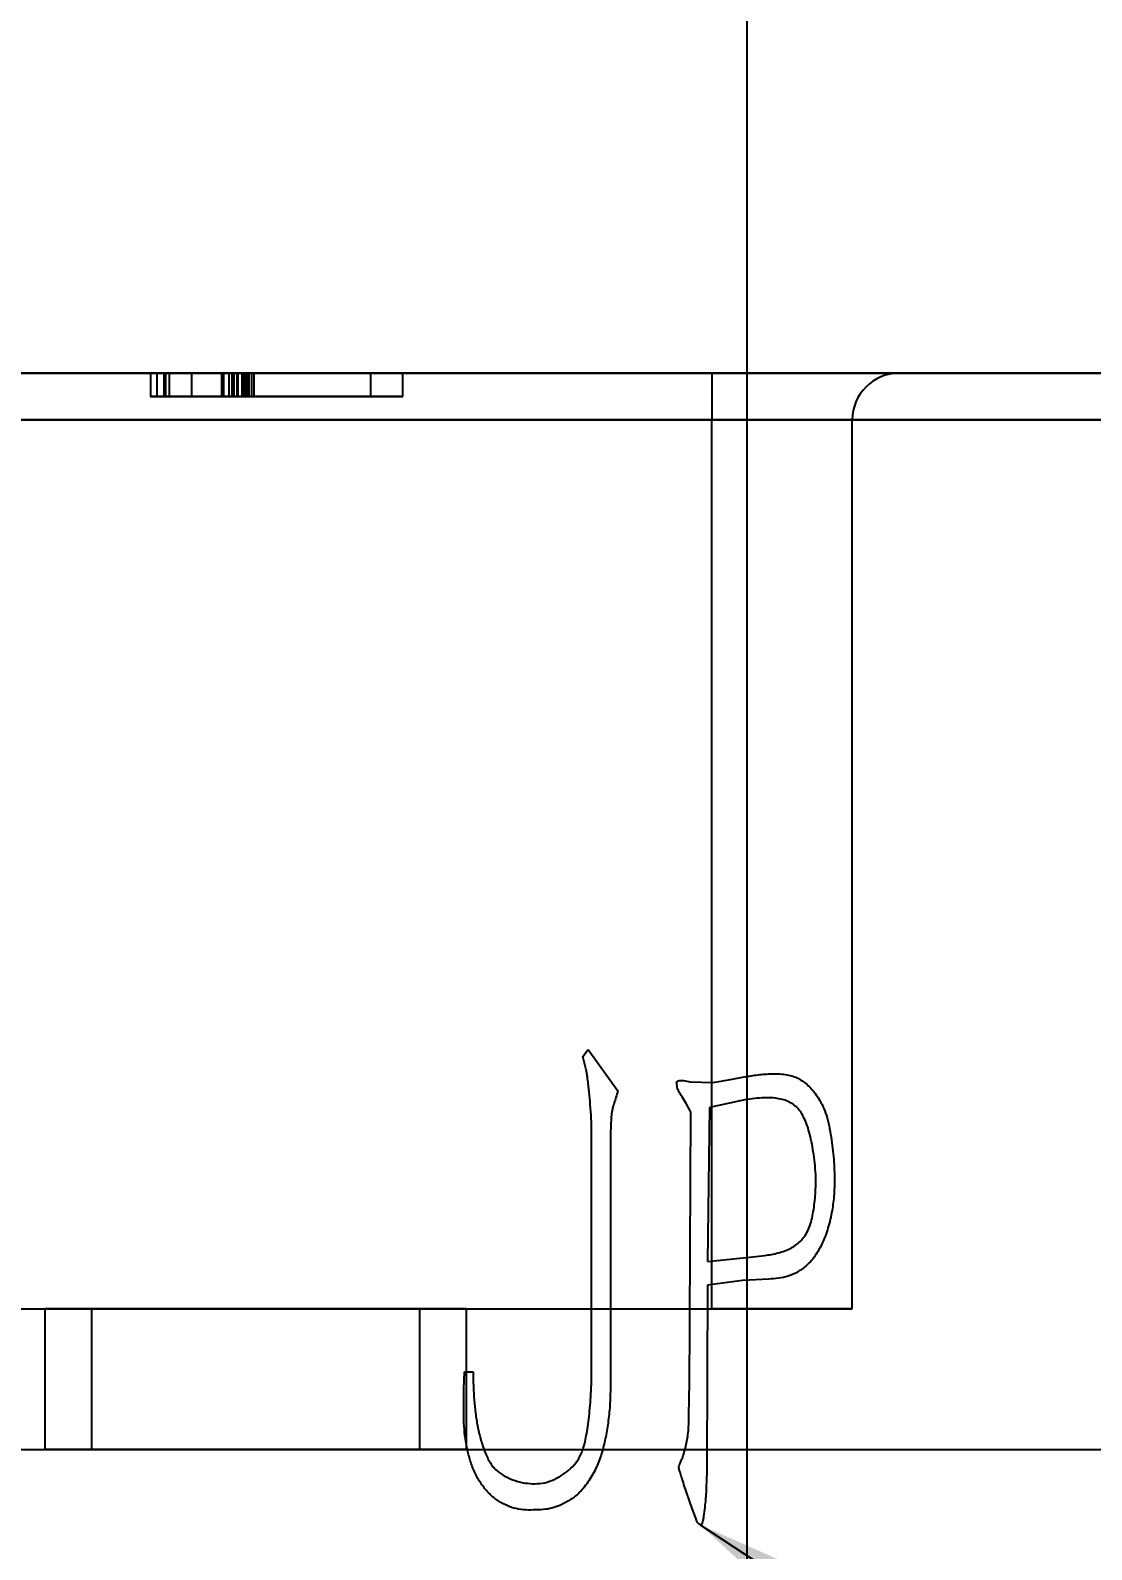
# Model space of a CAD drawing. Header units: millimetres. Extents: x 2 to 292, y 3 to 207.
# Drawn here: x 111.92 to 123.27, y 115.37 to 131.6 of the extents above; entities that cross this region are included whole.
import ezdxf

# ---------------------------------------------------------------- set-up
doc = ezdxf.new("R2010")
doc.units = ezdxf.units.MM
doc.layers.add('图框', color=7, linetype='Continuous')
doc.styles.add('SLDTEXTSTYLE2', font='TXT', dxfattribs={"width": 0.7})
doc.dimstyles.new('SLDDIMSTYLE0', dxfattribs={"dimtxt": 0.18, "dimasz": 4.08, "dimexe": 0, "dimexo": 0.0625, "dimgap": 0, "dimtad": 0, "dimtih": 1, "dimtoh": 1, "dimdec": 0, "dimrnd": 1e-09, "dimzin": 0, "dimdsep": 46, "dimtxsty": 'Standard', "dimsah": 1, "dimcen": 0.09, "dimadec": 0, "dimazin": 0, "dimtfac": 4.08, "dimtdec": 0, "dimtofl": 0, "dimtmove": 0, "dimatfit": 3, "dimfxl": 0, "dimfrac": 2, "dimtolj": 1, "dimtzin": 0, "dimarcsym": 0})
doc.dimstyles.new('SLDDIMSTYLE2', dxfattribs={"dimtxt": 3.5, "dimasz": 4.08, "dimexe": 0, "dimexo": 0.0625, "dimgap": 0.875, "dimtad": 0, "dimtih": 1, "dimtoh": 1, "dimlfac": 2, "dimrnd": 1e-09, "dimzin": 12, "dimdsep": 46, "dimtxsty": 'SLDTEXTSTYLE2', "dimsah": 1, "dimcen": 0.09, "dimadec": 0, "dimazin": 3, "dimtfac": 1, "dimtofl": 0, "dimtmove": 0, "dimatfit": 3, "dimfxl": 0, "dimfrac": 2, "dimtolj": 1, "dimtzin": 12, "dimarcsym": 0})

# ---------------------------------------------------------------- blocks, each defined once
blk = doc.blocks.new('_D_8')
at = {"layer": '图框'}
for p, q in [((119.583, 113.44), (119.583, 142.871)), ((109.083, 141.855), (119.583, 141.855))]:
    blk.add_line(p, q, dxfattribs=at)
blk.add_solid([(119.583, 141.855), (115.503, 142.363), (115.503, 141.347)], dxfattribs=at)
at = {"layer": '图框', "insert": (117.237, 142.871), "char_height": 3.5, "attachment_point": 1, "rotation": 90, "style": 'SLDTEXTSTYLE2'}
blk.add_mtext('143', dxfattribs=at)
blk = doc.blocks.new('_D_9')
at = {"layer": '图框'}
for p, q in [((126.583, 113.44), (126.583, 142.871)), ((119.583, 141.855), (126.583, 141.855))]:
    blk.add_line(p, q, dxfattribs=at)
blk.add_solid([(126.583, 141.855), (122.503, 142.363), (122.503, 141.347)], dxfattribs=at)
at = {"layer": '图框', "insert": (124.237, 142.871), "char_height": 3.5, "attachment_point": 1, "rotation": 90, "style": 'SLDTEXTSTYLE2'}
blk.add_mtext('157', dxfattribs=at)
blk = doc.blocks.new('_D_10')
at = {"layer": '图框'}
for p, q in [((137.083, 113.44), (137.083, 142.871)), ((126.583, 141.855), (137.083, 141.855))]:
    blk.add_line(p, q, dxfattribs=at)
blk.add_solid([(137.083, 141.855), (133.003, 142.363), (133.003, 141.347)], dxfattribs=at)
at = {"layer": '图框', "insert": (134.737, 142.871), "char_height": 3.5, "attachment_point": 1, "rotation": 90, "style": 'SLDTEXTSTYLE2'}
blk.add_mtext('178', dxfattribs=at)
blk = doc.blocks.new('_D_11')
at = {"layer": '图框'}
for p, q in [((144.083, 113.44), (144.083, 142.871)), ((137.083, 141.855), (144.083, 141.855))]:
    blk.add_line(p, q, dxfattribs=at)
blk.add_solid([(144.083, 141.855), (140.003, 142.363), (140.003, 141.347)], dxfattribs=at)
at = {"layer": '图框', "insert": (141.737, 142.871), "char_height": 3.5, "attachment_point": 1, "rotation": 90, "style": 'SLDTEXTSTYLE2'}
blk.add_mtext('192', dxfattribs=at)
blk = doc.blocks.new('_D_12')
at = {"layer": '图框'}
for p, q in [((154.583, 113.44), (154.583, 142.871)), ((144.083, 141.855), (154.583, 141.855))]:
    blk.add_line(p, q, dxfattribs=at)
blk.add_solid([(154.583, 141.855), (150.503, 142.363), (150.503, 141.347)], dxfattribs=at)
at = {"layer": '图框', "insert": (152.237, 142.871), "char_height": 3.5, "attachment_point": 1, "rotation": 90, "style": 'SLDTEXTSTYLE2'}
blk.add_mtext('213', dxfattribs=at)
blk = doc.blocks.new('_D_13')
at = {"layer": '图框'}
for p, q in [((161.583, 113.44), (161.583, 142.871)), ((154.583, 141.855), (161.583, 141.855))]:
    blk.add_line(p, q, dxfattribs=at)
blk.add_solid([(161.583, 141.855), (157.503, 142.363), (157.503, 141.347)], dxfattribs=at)
at = {"layer": '图框', "insert": (159.237, 142.871), "char_height": 3.5, "attachment_point": 1, "rotation": 90, "style": 'SLDTEXTSTYLE2'}
blk.add_mtext('227', dxfattribs=at)
blk = doc.blocks.new('_D_14')
at = {"layer": '图框'}
for p, q in [((172.083, 113.44), (172.083, 142.871)), ((161.583, 141.855), (172.083, 141.855))]:
    blk.add_line(p, q, dxfattribs=at)
blk.add_solid([(172.083, 141.855), (168.003, 142.363), (168.003, 141.347)], dxfattribs=at)
at = {"layer": '图框', "insert": (169.737, 142.871), "char_height": 3.5, "attachment_point": 1, "rotation": 90, "style": 'SLDTEXTSTYLE2'}
blk.add_mtext('248', dxfattribs=at)
blk = doc.blocks.new('_D_15')
at = {"layer": '图框'}
for p, q in [((179.083, 113.44), (179.083, 142.871)), ((172.083, 141.855), (179.083, 141.855))]:
    blk.add_line(p, q, dxfattribs=at)
blk.add_solid([(179.083, 141.855), (175.003, 142.363), (175.003, 141.347)], dxfattribs=at)
at = {"layer": '图框', "insert": (176.737, 142.871), "char_height": 3.5, "attachment_point": 1, "rotation": 90, "style": 'SLDTEXTSTYLE2'}
blk.add_mtext('262', dxfattribs=at)
blk = doc.blocks.new('_D_16')
at = {"layer": '图框'}
for p, q in [((189.583, 113.44), (189.583, 142.871)), ((179.083, 141.855), (189.583, 141.855))]:
    blk.add_line(p, q, dxfattribs=at)
blk.add_solid([(189.583, 141.855), (185.503, 142.363), (185.503, 141.347)], dxfattribs=at)
at = {"layer": '图框', "insert": (187.237, 142.871), "char_height": 3.5, "attachment_point": 1, "rotation": 90, "style": 'SLDTEXTSTYLE2'}
blk.add_mtext('283', dxfattribs=at)
blk = doc.blocks.new('_D_17')
at = {"layer": '图框'}
for p, q in [((198.083, 128.94), (198.083, 142.871)), ((189.583, 141.855), (198.083, 141.855))]:
    blk.add_line(p, q, dxfattribs=at)
blk.add_solid([(198.083, 141.855), (194.003, 142.363), (194.003, 141.347)], dxfattribs=at)
at = {"layer": '图框', "insert": (195.737, 142.871), "char_height": 3.5, "attachment_point": 1, "rotation": 90, "style": 'SLDTEXTSTYLE2'}
blk.add_mtext('300', dxfattribs=at)

msp = doc.modelspace()

# ---------------------------------------------------------------- linework, layer by layer
at = {"color": 7, "linetype": 'Continuous', "lineweight": 25}
for p, q in [((197.58308136, 127.94026728), (48.58308136, 127.94026728)), ((53.29018814, 127.94026728), (197.58308136, 127.94026728)), ((119.20808136, 127.94026728), (109.45808136, 127.94026728)), ((113.21125522, 127.69026728), (113.21125522, 127.94026728)), ((113.28048435, 127.94026728), (113.35392743, 127.94026728)), ((113.28048435, 127.69026728), (113.28048435, 127.94026728)), ((113.35392743, 127.94026728), (113.41051472, 127.94026728)), ((113.35392743, 127.69026728), (113.35392743, 127.94026728)), ((114.10160205, 127.94026728), (113.37379318, 127.94026728)), ((113.37379318, 127.69026728), (113.37379318, 127.94026728)), ((113.41051472, 127.69026728), (113.41051472, 127.94026728)), ((113.65010772, 127.94026728), (114.08113431, 127.94026728)), ((113.65010772, 127.69026728), (113.65010772, 127.94026728)), ((113.96550647, 127.94026728), (113.96550647, 127.69026728)), ((114.04862672, 127.94026728), (113.98782548, 127.94026728)), ((113.98782548, 127.69026728), (113.98782548, 127.94026728)), ((113.99143743, 127.94026728), (114.14614949, 127.94026728)), ((113.99143743, 127.69026728), (113.99143743, 127.94026728)), ((114.08113431, 127.94026728), (114.04862672, 127.94026728)), ((114.04862672, 127.69026728), (114.04862672, 127.94026728)), ((114.08113431, 127.69026728), (114.08113431, 127.94026728)), ((114.13410964, 127.94026728), (114.10160205, 127.94026728)), ((114.10160205, 127.69026728), (114.10160205, 127.94026728)), ((114.13410964, 127.69026728), (114.13410964, 127.94026728)), ((114.14614949, 127.69026728), (114.14614949, 127.94026728)), ((114.18648299, 127.94026728), (114.21537862, 127.94026728)), ((114.18648299, 127.69026728), (114.18648299, 127.94026728)), ((115.5644437, 127.94026728), (114.18648299, 127.94026728)), ((114.31651336, 127.94026728), (114.19912483, 127.94026728)), ((114.19912483, 127.69026728), (114.19912483, 127.94026728)), ((114.21537862, 127.94026728), (114.22320453, 127.94026728)), ((114.21537862, 127.69026728), (114.21537862, 127.94026728)), ((114.21537862, 127.94026728), (115.5644437, 127.94026728)), ((114.22320453, 127.94026728), (114.24788622, 127.94026728)), ((114.22320453, 127.69026728), (114.22320453, 127.94026728)), ((114.23160979, 127.94026728), (114.23160979, 127.69026728)), ((115.90577341, 127.94026728), (114.23163242, 127.94026728)), ((114.23163242, 127.69026728), (114.23163242, 127.94026728)), ((114.23945832, 127.94026728), (114.26414001, 127.94026728)), ((114.23945832, 127.69026728), (114.23945832, 127.94026728)), ((114.24788622, 127.94026728), (115.90577341, 127.94026728)), ((114.24788622, 127.69026728), (114.24788622, 127.94026728)), ((114.26414001, 127.69026728), (114.26414001, 127.94026728)), ((114.29243366, 127.94026728), (114.31651336, 127.94026728)), ((114.29243366, 127.69026728), (114.29243366, 127.94026728)), ((114.31651336, 127.69026728), (114.31651336, 127.94026728)), ((115.5644437, 127.69026728), (115.5644437, 127.94026728)), ((115.90577341, 127.69026728), (115.90577341, 127.94026728)), ((119.20808136, 127.94026728), (121.20808136, 127.94026728)), ((121.20808136, 127.94026728), (119.20808136, 127.94026728)), ((119.20808136, 127.94026728), (119.20808136, 127.44026728)), ((119.20808136, 127.94026728), (119.20808136, 127.44026728)), ((113.28048435, 127.69026728), (113.35392743, 127.69026728)), ((113.35392743, 127.69026728), (113.41051472, 127.69026728)), ((114.10160205, 127.69026728), (113.37379318, 127.69026728)), ((113.65010772, 127.69026728), (114.08113431, 127.69026728)), ((114.04862672, 127.69026728), (113.98782548, 127.69026728)), ((113.99143743, 127.69026728), (114.14614949, 127.69026728)), ((114.08113431, 127.69026728), (114.04862672, 127.69026728)), ((114.13410964, 127.69026728), (114.10160205, 127.69026728)), ((115.5644437, 127.69026728), (114.18648299, 127.69026728)), ((114.18648299, 127.69026728), (114.21537862, 127.69026728)), ((114.31651336, 127.69026728), (114.19912483, 127.69026728)), ((114.21537862, 127.69026728), (114.22320453, 127.69026728)), ((114.21537862, 127.69026728), (115.5644437, 127.69026728)), ((114.22320453, 127.69026728), (114.24788622, 127.69026728)), ((115.90577341, 127.69026728), (114.23163242, 127.69026728)), ((114.23945832, 127.69026728), (114.26414001, 127.69026728)), ((114.24788622, 127.69026728), (115.90577341, 127.69026728)), ((114.29243366, 127.69026728), (114.31651336, 127.69026728)), ((48.58308136, 127.44026728), (197.58308136, 127.44026728)), ((197.58308136, 127.44026728), (53.29018814, 127.44026728)), ((119.20808136, 127.44026728), (109.45808136, 127.44026728)), ((119.20808136, 117.94026728), (119.20808136, 127.44026728)), ((120.70808136, 127.44026728), (119.20808136, 127.44026728)), ((119.20808136, 127.44026728), (120.70808136, 127.44026728)), ((120.70808136, 117.94026728), (120.70808136, 127.44026728)), ((117.82796511, 120.63950018), (117.88549761, 120.7119485)), ((117.85673136, 120.52443519), (117.82796511, 120.63950018)), ((117.88549761, 120.7119485), (118.20192633, 120.27299687)), ((118.90297044, 120.38060395), (118.97435335, 120.36675353)), ((118.97435335, 120.36675353), (119.21939916, 120.35929562)), ((119.47829539, 120.15793188), (119.183175, 120.09294147)), ((118.96689543, 117.07994339), (118.98181126, 120.04286689)), ((119.183175, 120.09294147), (119.16186667, 118.44687286)), ((117.92172177, 117.2024663), (117.92172177, 119.77651275)), ((118.1230855, 119.61883109), (118.1230855, 117.10870964)), ((119.16186667, 118.44687286), (119.64343496, 118.49694744)), ((119.16186667, 118.19436913), (119.15440875, 116.26703054)), ((119.53582788, 118.24550913), (119.16186667, 118.19436913)), ((119.81603244, 118.25935954), (119.53582788, 118.24550913)), ((109.45808136, 117.94026728), (119.20808136, 117.94026728)), ((112.08308136, 117.94026728), (112.58308136, 117.94026728)), ((112.58308136, 117.94026728), (112.08308136, 117.94026728)), ((112.08308136, 116.44026728), (112.08308136, 117.94026728)), ((116.08308136, 117.94026728), (112.58308136, 117.94026728)), ((112.58308136, 116.44026728), (112.58308136, 117.94026728)), ((116.08308136, 117.94026728), (116.58308136, 117.94026728)), ((116.58308136, 117.94026728), (116.08308136, 117.94026728)), ((116.08308136, 117.94026728), (116.08308136, 116.44026728)), ((116.58308136, 117.94026728), (116.58308136, 116.44026728)), ((119.20808136, 117.94026728), (120.70808136, 117.94026728)), ((120.70808136, 117.94026728), (119.20808136, 117.94026728)), ((116.55585772, 117.08740131), (116.56225022, 117.26745671)), ((116.56225022, 117.26745671), (116.65600687, 117.26745671)), ((116.55585772, 116.83596299), (116.55585772, 117.08740131)), ((54.33308136, 116.44026728), (191.83308136, 116.44026728)), ((112.08308136, 116.44026728), (112.58308136, 116.44026728)), ((112.58308136, 116.44026728), (112.08308136, 116.44026728)), ((116.08308136, 116.44026728), (112.58308136, 116.44026728)), ((116.08308136, 116.44026728), (116.58308136, 116.44026728)), ((116.58308136, 116.44026728), (116.08308136, 116.44026728)), ((118.99566168, 115.80677058), (118.90936294, 116.06566681)), ((119.03188584, 115.71407934), (118.99566168, 115.80677058))]:
    msp.add_line(p, q, dxfattribs=at)
msp.add_arc((121.20808136, 127.44026728), 0.5, 90, 180, dxfattribs=at)
msp.add_arc((121.20808136, 127.44026728), 0.5, 90, 180, dxfattribs=at)
for points, knots in [([(113.37379318, 127.94026728), (113.37158559, 127.94026728), (113.36415619, 127.94026728), (113.34851671, 127.94026728), (113.32382928, 127.94026728), (113.29291929, 127.94026728), (113.26204406, 127.94026728), (113.23702932, 127.94026728), (113.22115726, 127.94026728), (113.21128172, 127.94026728), (113.20852759, 127.94026728), (113.21041174, 127.94026728), (113.21125522, 127.94026728)], [0, 0, 0, 0, 0.0376597932, 0.1267396642, 0.2671497294, 0.4589028784, 0.6540791088, 0.794489174, 0.8845504908, 0.9274482959, 0.967520712, 1, 1, 1, 1]), ([(113.21125522, 127.94026728), (113.21327551, 127.94026728), (113.21936574, 127.94026728), (113.23901957, 127.94026728), (113.25941909, 127.94026728), (113.27418917, 127.94026728), (113.28048435, 127.94026728)], [0, 0, 0, 0, 0.1430747988, 0.4313041367, 0.7576147996, 1, 1, 1, 1]), ([(113.41051472, 127.94026728), (113.41731362, 127.94026728), (113.42944649, 127.94026728), (113.44616837, 127.94026728), (113.45880346, 127.94026728), (113.47361475, 127.94026728), (113.49681909, 127.94026728), (113.52935397, 127.94026728), (113.56446041, 127.94026728), (113.59623403, 127.94026728), (113.62359047, 127.94026728), (113.64107436, 127.94026728), (113.65010772, 127.94026728)], [0, 0, 0, 0, 0.0908077467, 0.1620496515, 0.2192523267, 0.2566318698, 0.3449055668, 0.5002217618, 0.66616926, 0.7871201594, 0.8900118796, 1, 1, 1, 1]), ([(113.98782548, 127.94026728), (113.98129075, 127.94026728), (113.97149399, 127.94026728), (113.9628517, 127.94026728), (113.97590628, 127.94026728), (113.98529456, 127.94026728), (113.99143743, 127.94026728)], [0, 0, 0, 0, 0.323885838, 0.4855639279, 0.6633977788, 1, 1, 1, 1]), ([(114.19912483, 127.94026728), (114.19214115, 127.94026728), (114.18086302, 127.94026728), (114.16167492, 127.94026728), (114.14843178, 127.94026728), (114.1390493, 127.94026728), (114.13402579, 127.94026728), (114.13407861, 127.94026728), (114.13410964, 127.94026728)], [0, 0, 0, 0, 0.2812828255, 0.4542510439, 0.5918261411, 0.6990964764, 0.823174967, 1, 1, 1, 1]), ([(114.14614949, 127.94026728), (114.15528302, 127.94026728), (114.17053054, 127.94026728), (114.19078329, 127.94026728), (114.20502276, 127.94026728), (114.21220044, 127.94026728), (114.21537862, 127.94026728)], [0, 0, 0, 0, 0.4078545755, 0.6808732639, 0.8586949146, 1, 1, 1, 1]), ([(114.23163242, 127.94026728), (114.23156895, 127.94026728), (114.23146102, 127.94026728), (114.23712525, 127.94026728), (114.23945832, 127.94026728)], [0, 0, 0, 0, 0.5881037369, 1, 1, 1, 1]), ([(114.26414001, 127.94026728), (114.2670736, 127.94026728), (114.27230263, 127.94026728), (114.28015567, 127.94026728), (114.28620216, 127.94026728), (114.29076879, 127.94026728), (114.29243366, 127.94026728)], [0, 0, 0, 0, 0.3737868845, 0.6662632596, 0.8783287967, 1, 1, 1, 1]), ([(113.37379318, 127.69026728), (113.37158559, 127.69026728), (113.36415619, 127.69026728), (113.34851671, 127.69026728), (113.32382928, 127.69026728), (113.29291929, 127.69026728), (113.26204406, 127.69026728), (113.23702932, 127.69026728), (113.22115726, 127.69026728), (113.21128172, 127.69026728), (113.20852759, 127.69026728), (113.21041174, 127.69026728), (113.21125522, 127.69026728)], [0, 0, 0, 0, 0.0376597932, 0.1267396642, 0.2671497294, 0.4589028784, 0.6540791088, 0.794489174, 0.8845504908, 0.9274482959, 0.967520712, 1, 1, 1, 1]), ([(113.21125522, 127.69026728), (113.21327551, 127.69026728), (113.21936574, 127.69026728), (113.23901957, 127.69026728), (113.25941909, 127.69026728), (113.27418917, 127.69026728), (113.28048435, 127.69026728)], [0, 0, 0, 0, 0.1430747988, 0.4313041367, 0.7576147996, 1, 1, 1, 1]), ([(113.41051472, 127.69026728), (113.41731362, 127.69026728), (113.42944649, 127.69026728), (113.44616837, 127.69026728), (113.45880346, 127.69026728), (113.47361475, 127.69026728), (113.49681909, 127.69026728), (113.52935397, 127.69026728), (113.56446041, 127.69026728), (113.59623403, 127.69026728), (113.62359047, 127.69026728), (113.64107436, 127.69026728), (113.65010772, 127.69026728)], [0, 0, 0, 0, 0.0908077467, 0.1620496515, 0.2192523267, 0.2566318698, 0.3449055668, 0.5002217618, 0.66616926, 0.7871201594, 0.8900118796, 1, 1, 1, 1]), ([(113.98782548, 127.69026728), (113.98129075, 127.69026728), (113.97149399, 127.69026728), (113.9628517, 127.69026728), (113.97590628, 127.69026728), (113.98529456, 127.69026728), (113.99143743, 127.69026728)], [0, 0, 0, 0, 0.323885838, 0.4855639279, 0.6633977788, 1, 1, 1, 1]), ([(114.19912483, 127.69026728), (114.19214115, 127.69026728), (114.18086302, 127.69026728), (114.16167492, 127.69026728), (114.14843178, 127.69026728), (114.1390493, 127.69026728), (114.13402579, 127.69026728), (114.13407861, 127.69026728), (114.13410964, 127.69026728)], [0, 0, 0, 0, 0.2812828255, 0.4542510439, 0.5918261411, 0.6990964764, 0.823174967, 1, 1, 1, 1]), ([(114.14614949, 127.69026728), (114.15528302, 127.69026728), (114.17053054, 127.69026728), (114.19078329, 127.69026728), (114.20502276, 127.69026728), (114.21220044, 127.69026728), (114.21537862, 127.69026728)], [0, 0, 0, 0, 0.4078545755, 0.6808732639, 0.8586949146, 1, 1, 1, 1]), ([(114.23163242, 127.69026728), (114.23156895, 127.69026728), (114.23146102, 127.69026728), (114.23712525, 127.69026728), (114.23945832, 127.69026728)], [0, 0, 0, 0, 0.5881037369, 1, 1, 1, 1]), ([(114.26414001, 127.69026728), (114.2670736, 127.69026728), (114.27230263, 127.69026728), (114.28015567, 127.69026728), (114.28620216, 127.69026728), (114.29076879, 127.69026728), (114.29243366, 127.69026728)], [0, 0, 0, 0, 0.3737868845, 0.6662632596, 0.8783287967, 1, 1, 1, 1]), ([(117.92172177, 119.77651275), (117.92156898, 119.83015509), (117.92127431, 119.93360881), (117.91184046, 120.08314114), (117.90012728, 120.22128108), (117.88898001, 120.32856681), (117.87818183, 120.40543305), (117.87268681, 120.45326855), (117.86515902, 120.49198431), (117.85930808, 120.51451346), (117.85673136, 120.52443519)], [0, 0, 0, 0, 0.2139577705, 0.4126353948, 0.5974794814, 0.7670834931, 0.8428267783, 0.9071476648, 0.9591082661, 1, 1, 1, 1]), ([(117.92172177, 119.77651275), (117.92156898, 119.83015509), (117.92127431, 119.93360881), (117.91184046, 120.08314114), (117.90012728, 120.22128108), (117.88898001, 120.32856681), (117.87818183, 120.40543305), (117.87268681, 120.45326855), (117.86515902, 120.49198431), (117.85930808, 120.51451346), (117.85673136, 120.52443519)], [0, 0, 0, 0, 0.2139577705, 0.4126353948, 0.5974794814, 0.7670834931, 0.8428267783, 0.9071476648, 0.9591082661, 1, 1, 1, 1]), ([(118.83052211, 120.35929562), (118.83148243, 120.3635158), (118.83369512, 120.37323961), (118.85070232, 120.38166624), (118.87413761, 120.38185301), (118.89230259, 120.38106609), (118.90297044, 120.38060395)], [0, 0, 0, 0, 0.14990511772, 0.3453994346, 0.61556884918, 1, 1, 1, 1]), ([(118.83052211, 120.35929562), (118.83148243, 120.3635158), (118.83369512, 120.37323961), (118.85070232, 120.38166624), (118.87413761, 120.38185301), (118.89230259, 120.38106609), (118.90297044, 120.38060395)], [0, 0, 0, 0, 0.14990511772, 0.3453994346, 0.61556884918, 1, 1, 1, 1]), ([(118.98181126, 120.04286689), (118.96642853, 120.07375051), (118.93816075, 120.13050318), (118.89191309, 120.20229216), (118.85598101, 120.25697136), (118.83772331, 120.3003337), (118.8324768, 120.33287566), (118.8311269, 120.35112113), (118.83052211, 120.35929562)], [0, 0, 0, 0, 0.2917765739, 0.5361773881, 0.7222880819, 0.8450970513, 0.9305990328, 1, 1, 1, 1]), ([(118.98181126, 120.04286689), (118.96642853, 120.07375051), (118.93816075, 120.13050318), (118.89191309, 120.20229216), (118.85598101, 120.25697136), (118.83772331, 120.3003337), (118.8324768, 120.33287566), (118.8311269, 120.35112113), (118.83052211, 120.35929562)], [0, 0, 0, 0, 0.2917765739, 0.5361773881, 0.7222880819, 0.8450970513, 0.9305990328, 1, 1, 1, 1]), ([(119.21939916, 120.35929562), (119.27450028, 120.36860491), (119.38022325, 120.38646673), (119.53366063, 120.41704359), (119.68176197, 120.44284563), (119.7804192, 120.44964385), (119.82988286, 120.45305227)], [0, 0, 0, 0, 0.2711952829, 0.5203446797, 0.759515748, 1, 1, 1, 1]), ([(119.21939916, 120.35929562), (119.27450028, 120.36860491), (119.38022325, 120.38646673), (119.53366063, 120.41704359), (119.68176197, 120.44284563), (119.7804192, 120.44964385), (119.82988286, 120.45305227)], [0, 0, 0, 0, 0.2711952829, 0.5203446797, 0.759515748, 1, 1, 1, 1]), ([(119.82988286, 120.45305227), (119.85831567, 120.45366633), (119.91245867, 120.45483565), (119.98912845, 120.44699801), (120.05762012, 120.43423658), (120.11816507, 120.4107979), (120.17375047, 120.37912506), (120.22700114, 120.33734754), (120.27880038, 120.28508431), (120.32931409, 120.22150887), (120.37653886, 120.14604952), (120.41559915, 120.05577803), (120.44888783, 119.95243744), (120.47848867, 119.79793027), (120.50750408, 119.60319344), (120.51751921, 119.41120268), (120.51790413, 119.26755304), (120.51367108, 119.16943709), (120.50570312, 119.07865859), (120.49611309, 119.02108623), (120.49150655, 118.99343156)], [0, 0, 0, 0, 0.046335689, 0.0882344332, 0.1254925484, 0.159591413, 0.1935720152, 0.2294868448, 0.2696230878, 0.3133130603, 0.3616924071, 0.4143260073, 0.4733073991, 0.538396777, 0.670600748, 0.7941651495, 0.8515055647, 0.9048419482, 0.9542911873, 1, 1, 1, 1]), ([(119.82988286, 120.45305227), (119.85831567, 120.45366633), (119.91245867, 120.45483565), (119.98912845, 120.44699801), (120.05762012, 120.43423658), (120.11816507, 120.4107979), (120.17375047, 120.37912506), (120.22700114, 120.33734754), (120.27880038, 120.28508431), (120.32931409, 120.22150887), (120.37653886, 120.14604952), (120.41559915, 120.05577803), (120.44888783, 119.95243744), (120.47848867, 119.79793027), (120.50750408, 119.60319344), (120.51751921, 119.41120268), (120.51790413, 119.26755304), (120.51367108, 119.16943709), (120.50570312, 119.07865859), (120.49611309, 119.02108623), (120.49150655, 118.99343156)], [0, 0, 0, 0, 0.046335689, 0.0882344332, 0.1254925484, 0.159591413, 0.1935720152, 0.2294868448, 0.2696230878, 0.3133130603, 0.3616924071, 0.4143260073, 0.4733073991, 0.538396777, 0.670600748, 0.7941651495, 0.8515055647, 0.9048419482, 0.9542911873, 1, 1, 1, 1]), ([(118.20192633, 120.27299687), (118.19546351, 120.24876195), (118.18352921, 120.20400948), (118.16207889, 120.14062072), (118.14460485, 120.07621669), (118.13343686, 120.01377376), (118.12853364, 119.94349), (118.12580063, 119.86105987), (118.12375261, 119.74953059), (118.12332478, 119.66571037), (118.1230855, 119.61883109)], [0, 0, 0, 0, 0.11339736739, 0.20940083038, 0.30251261425, 0.4149963928, 0.49555755248, 0.62092534531, 0.78798978607, 1, 1, 1, 1]), ([(118.20192633, 120.27299687), (118.19546351, 120.24876195), (118.18352921, 120.20400948), (118.16207889, 120.14062072), (118.14460485, 120.07621669), (118.13343686, 120.01377376), (118.12853364, 119.94349), (118.12580063, 119.86105987), (118.12375261, 119.74953059), (118.12332478, 119.66571037), (118.1230855, 119.61883109)], [0, 0, 0, 0, 0.11339736739, 0.20940083038, 0.30251261425, 0.4149963928, 0.49555755248, 0.62092534531, 0.78798978607, 1, 1, 1, 1]), ([(119.88741536, 120.19415605), (119.85545196, 120.19584704), (119.79043039, 120.19928695), (119.69002857, 120.19260536), (119.58520274, 120.1807401), (119.51441978, 120.16563886), (119.47829539, 120.15793188)], [0, 0, 0, 0, 0.2327767982, 0.4735264952, 0.7313119646, 1, 1, 1, 1]), ([(119.88741536, 120.19415605), (119.85545196, 120.19584704), (119.79043039, 120.19928695), (119.69002857, 120.19260536), (119.58520274, 120.1807401), (119.51441978, 120.16563886), (119.47829539, 120.15793188)], [0, 0, 0, 0, 0.2327767982, 0.4735264952, 0.7313119646, 1, 1, 1, 1]), ([(120.31890907, 119.34501903), (120.31606216, 119.38695684), (120.31050284, 119.46885123), (120.29658965, 119.58756641), (120.27896228, 119.69940485), (120.25517754, 119.80228106), (120.2307149, 119.89547997), (120.19796448, 119.97395624), (120.16374521, 120.03895217), (120.12337824, 120.0906396), (120.07492829, 120.12850975), (120.02127497, 120.16091055), (119.95692797, 120.1811478), (119.91130155, 120.1896861), (119.88741536, 120.19415605)], [0, 0, 0, 0, 0.1209034382, 0.2360951199, 0.3437556159, 0.4463679654, 0.5398297089, 0.6204614914, 0.6904194634, 0.7507307351, 0.8073740976, 0.8664261957, 0.9300718736, 1, 1, 1, 1]), ([(120.31890907, 119.34501903), (120.31606216, 119.38695684), (120.31050284, 119.46885123), (120.29658965, 119.58756641), (120.27896228, 119.69940485), (120.25517754, 119.80228106), (120.2307149, 119.89547997), (120.19796448, 119.97395624), (120.16374521, 120.03895217), (120.12337824, 120.0906396), (120.07492829, 120.12850975), (120.02127497, 120.16091055), (119.95692797, 120.1811478), (119.91130155, 120.1896861), (119.88741536, 120.19415605)], [0, 0, 0, 0, 0.1209034382, 0.2360951199, 0.3437556159, 0.4463679654, 0.5398297089, 0.6204614914, 0.6904194634, 0.7507307351, 0.8073740976, 0.8664261957, 0.9300718736, 1, 1, 1, 1]), ([(119.64343496, 118.49694744), (119.68682056, 118.50137536), (119.77843144, 118.51072515), (119.8941863, 118.53191512), (119.98757702, 118.56008935), (120.05384863, 118.58850955), (120.1117321, 118.62643676), (120.16330081, 118.67167519), (120.20619575, 118.72765576), (120.24342015, 118.79307015), (120.26871833, 118.87122724), (120.29544039, 118.98930907), (120.31487835, 119.14871921), (120.31755174, 119.27891571), (120.31890907, 119.34501903)], [0, 0, 0, 0, 0.1035242002, 0.2185965418, 0.2785937356, 0.3348306157, 0.3890798769, 0.4422173008, 0.4968581642, 0.5557313573, 0.6199841341, 0.6909437311, 0.8430860714, 1, 1, 1, 1]), ([(119.64343496, 118.49694744), (119.68682056, 118.50137536), (119.77843144, 118.51072515), (119.8941863, 118.53191512), (119.98757702, 118.56008935), (120.05384863, 118.58850955), (120.1117321, 118.62643676), (120.16330081, 118.67167519), (120.20619575, 118.72765576), (120.24342015, 118.79307015), (120.26871833, 118.87122724), (120.29544039, 118.98930907), (120.31487835, 119.14871921), (120.31755174, 119.27891571), (120.31890907, 119.34501903)], [0, 0, 0, 0, 0.1035242002, 0.2185965418, 0.2785937356, 0.3348306157, 0.3890798769, 0.4422173008, 0.4968581642, 0.5557313573, 0.6199841341, 0.6909437311, 0.8430860714, 1, 1, 1, 1]), ([(120.49150655, 118.99343156), (120.48563912, 118.96099362), (120.47420193, 118.89776346), (120.44876616, 118.80745266), (120.42202264, 118.72250714), (120.38867553, 118.64575136), (120.35364093, 118.57509559), (120.31439356, 118.51293337), (120.27275276, 118.4572392), (120.21286537, 118.39669255), (120.13242832, 118.33542159), (120.02699034, 118.28824129), (119.92036952, 118.26545784), (119.85021043, 118.26135718), (119.81603244, 118.25935954)], [0, 0, 0, 0, 0.0900320561, 0.1754963344, 0.2562162351, 0.3331907666, 0.4039417541, 0.4715333344, 0.5338459133, 0.5935569584, 0.7038125784, 0.8080742385, 0.9065034213, 1, 1, 1, 1]), ([(120.49150655, 118.99343156), (120.48563912, 118.96099362), (120.47420193, 118.89776346), (120.44876616, 118.80745266), (120.42202264, 118.72250714), (120.38867553, 118.64575136), (120.35364093, 118.57509559), (120.31439356, 118.51293337), (120.27275276, 118.4572392), (120.21286537, 118.39669255), (120.13242832, 118.33542159), (120.02699034, 118.28824129), (119.92036952, 118.26545784), (119.85021043, 118.26135718), (119.81603244, 118.25935954)], [0, 0, 0, 0, 0.0900320561, 0.1754963344, 0.2562162351, 0.3331907666, 0.4039417541, 0.4715333344, 0.5338459133, 0.5935569584, 0.7038125784, 0.8080742385, 0.9065034213, 1, 1, 1, 1]), ([(116.65600687, 117.26745671), (116.65680385, 117.21453973), (116.65832374, 117.11362317), (116.66478808, 116.96700624), (116.68106243, 116.82781217), (116.70072678, 116.69067151), (116.7335774, 116.55469284), (116.7680462, 116.44387009), (116.8035413, 116.3616312), (116.83109778, 116.30729995), (116.86139506, 116.26142511), (116.90749439, 116.2111205), (116.97923532, 116.15911596), (117.07907854, 116.11356972), (117.18429575, 116.08055978), (117.25563564, 116.07548735), (117.28886432, 116.07312472)], [0, 0, 0, 0, 0.1045330347, 0.1993521917, 0.2896696158, 0.3812340503, 0.47276624, 0.5657066179, 0.6100073903, 0.6495367269, 0.6859161175, 0.718189145, 0.7838423784, 0.8591432055, 0.9343917449, 1, 1, 1, 1]), ([(116.65600687, 117.26745671), (116.65680385, 117.21453973), (116.65832374, 117.11362317), (116.66478808, 116.96700624), (116.68106243, 116.82781217), (116.70072678, 116.69067151), (116.7335774, 116.55469284), (116.7680462, 116.44387009), (116.8035413, 116.3616312), (116.83109778, 116.30729995), (116.86139506, 116.26142511), (116.90749439, 116.2111205), (116.97923532, 116.15911596), (117.07907854, 116.11356972), (117.18429575, 116.08055978), (117.25563564, 116.07548735), (117.28886432, 116.07312472)], [0, 0, 0, 0, 0.1045330347, 0.1993521917, 0.2896696158, 0.3812340503, 0.47276624, 0.5657066179, 0.6100073903, 0.6495367269, 0.6859161175, 0.718189145, 0.7838423784, 0.8591432055, 0.9343917449, 1, 1, 1, 1]), ([(117.28886432, 116.07312472), (117.32424053, 116.07313228), (117.39530479, 116.07314747), (117.49893439, 116.10558525), (117.59393015, 116.15630208), (117.68332876, 116.21720691), (117.75846512, 116.29608377), (117.80552162, 116.37754415), (117.8344796, 116.45499411), (117.85461002, 116.52767719), (117.87045689, 116.61413142), (117.88706364, 116.71271875), (117.89882383, 116.82270325), (117.90987413, 116.94164228), (117.91697924, 117.06923248), (117.92010348, 117.15700308), (117.92172177, 117.2024663)], [0, 0, 0, 0, 0.0720291297, 0.1446932111, 0.2191162727, 0.2920993758, 0.3650897131, 0.4399901338, 0.4827694725, 0.5340736074, 0.5940687977, 0.6625197508, 0.7385917912, 0.8202993116, 0.9069190418, 1, 1, 1, 1]), ([(117.28886432, 116.07312472), (117.32424053, 116.07313228), (117.39530479, 116.07314747), (117.49893439, 116.10558525), (117.59393015, 116.15630208), (117.68332876, 116.21720691), (117.75846512, 116.29608377), (117.80552162, 116.37754415), (117.8344796, 116.45499411), (117.85461002, 116.52767719), (117.87045689, 116.61413142), (117.88706364, 116.71271875), (117.89882383, 116.82270325), (117.90987413, 116.94164228), (117.91697924, 117.06923248), (117.92010348, 117.15700308), (117.92172177, 117.2024663)], [0, 0, 0, 0, 0.0720291297, 0.1446932111, 0.2191162727, 0.2920993758, 0.3650897131, 0.4399901338, 0.4827694725, 0.5340736074, 0.5940687977, 0.6625197508, 0.7385917912, 0.8202993116, 0.9069190418, 1, 1, 1, 1]), ([(118.1230855, 117.10870964), (118.12203243, 117.04188386), (118.12000556, 116.91326366), (118.09976231, 116.72830455), (118.07139725, 116.55733121), (118.0325766, 116.39764108), (117.9771957, 116.24487904), (117.91004472, 116.12771216), (117.84843311, 116.04087084), (117.79970588, 115.98566373), (117.75006646, 115.93989633), (117.68590395, 115.89382625), (117.60902616, 115.85283248), (117.52051054, 115.81450953), (117.42602057, 115.79596018), (117.36067892, 115.79399213), (117.32508849, 115.79292016)], [0, 0, 0, 0, 0.11647625449, 0.22418295108, 0.32405148132, 0.41851946962, 0.51041966632, 0.6063537984, 0.65292865987, 0.6959201008, 0.73449229505, 0.77041350995, 0.83332651209, 0.88610735136, 0.93796471116, 1, 1, 1, 1]), ([(118.1230855, 117.10870964), (118.12203243, 117.04188386), (118.12000556, 116.91326366), (118.09976231, 116.72830455), (118.07139725, 116.55733121), (118.0325766, 116.39764108), (117.9771957, 116.24487904), (117.91004472, 116.12771216), (117.84843311, 116.04087084), (117.79970588, 115.98566373), (117.75006646, 115.93989633), (117.68590395, 115.89382625), (117.60902616, 115.85283248), (117.52051054, 115.81450953), (117.42602057, 115.79596018), (117.36067892, 115.79399213), (117.32508849, 115.79292016)], [0, 0, 0, 0, 0.11647625449, 0.22418295108, 0.32405148132, 0.41851946962, 0.51041966632, 0.6063537984, 0.65292865987, 0.6959201008, 0.73449229505, 0.77041350995, 0.83332651209, 0.88610735136, 0.93796471116, 1, 1, 1, 1]), ([(118.90936294, 116.06566681), (118.90131457, 116.09054626), (118.88729033, 116.13389857), (118.86780579, 116.18954913), (118.85827858, 116.22712093), (118.85287177, 116.25657635), (118.86582818, 116.28574869), (118.88212184, 116.32539469), (118.90461458, 116.37731684), (118.92075638, 116.44142612), (118.93616284, 116.51003433), (118.95012481, 116.58233309), (118.95874995, 116.66172508), (118.96101287, 116.7375722), (118.95987651, 116.81254094), (118.96349861, 116.88743593), (118.96308157, 116.97840038), (118.96556176, 117.04443476), (118.96689543, 117.07994339)], [0, 0, 0, 0, 0.0756835212, 0.1318781449, 0.169994238, 0.1885970386, 0.2165390245, 0.2588902391, 0.3142049195, 0.3792498712, 0.4497737512, 0.517667913, 0.5920791154, 0.6804692796, 0.7369635102, 0.8088945999, 0.8972370049, 1, 1, 1, 1]), ([(118.90936294, 116.06566681), (118.90131457, 116.09054626), (118.88729033, 116.13389857), (118.86780579, 116.18954913), (118.85827858, 116.22712093), (118.85287177, 116.25657635), (118.86582818, 116.28574869), (118.88212184, 116.32539469), (118.90461458, 116.37731684), (118.92075638, 116.44142612), (118.93616284, 116.51003433), (118.95012481, 116.58233309), (118.95874995, 116.66172508), (118.96101287, 116.7375722), (118.95987651, 116.81254094), (118.96349861, 116.88743593), (118.96308157, 116.97840038), (118.96556176, 117.04443476), (118.96689543, 117.07994339)], [0, 0, 0, 0, 0.0756835212, 0.1318781449, 0.169994238, 0.1885970386, 0.2165390245, 0.2588902391, 0.3142049195, 0.3792498712, 0.4497737512, 0.517667913, 0.5920791154, 0.6804692796, 0.7369635102, 0.8088945999, 0.8972370049, 1, 1, 1, 1]), ([(117.32508849, 115.79292016), (117.28991762, 115.7920298), (117.21997831, 115.79025926), (117.11587559, 115.80337274), (117.0154174, 115.83680618), (116.91820142, 115.88788643), (116.82691923, 115.96390929), (116.74591131, 116.06216962), (116.67734692, 116.17671563), (116.62790916, 116.30180274), (116.59572762, 116.4287354), (116.57031034, 116.55663731), (116.55806879, 116.69224187), (116.55662293, 116.78622371), (116.55585772, 116.83596299)], [0, 0, 0, 0, 0.07144842328, 0.14207934456, 0.21191675979, 0.28553028681, 0.36398356085, 0.45158334763, 0.54317403157, 0.63417137233, 0.72380190202, 0.80901156381, 0.898920594, 1, 1, 1, 1]), ([(117.32508849, 115.79292016), (117.28991762, 115.7920298), (117.21997831, 115.79025926), (117.11587559, 115.80337274), (117.0154174, 115.83680618), (116.91820142, 115.88788643), (116.82691923, 115.96390929), (116.74591131, 116.06216962), (116.67734692, 116.17671563), (116.62790916, 116.30180274), (116.59572762, 116.4287354), (116.57031034, 116.55663731), (116.55806879, 116.69224187), (116.55662293, 116.78622371), (116.55585772, 116.83596299)], [0, 0, 0, 0, 0.07144842328, 0.14207934456, 0.21191675979, 0.28553028681, 0.36398356085, 0.45158334763, 0.54317403157, 0.63417137233, 0.72380190202, 0.80901156381, 0.898920594, 1, 1, 1, 1]), ([(119.15440875, 116.26703054), (119.15359979, 116.2244036), (119.15214331, 116.14765617), (119.14687556, 116.0454517), (119.14493911, 115.96825576), (119.13852765, 115.89695869), (119.13112365, 115.81810937), (119.12066526, 115.74305151), (119.11257006, 115.68362259), (119.10401451, 115.65572158), (119.09641865, 115.63200613), (119.08581668, 115.63359513), (119.08196042, 115.63417309)], [0, 0, 0, 0, 0.196874048, 0.354460707, 0.4726507013, 0.5532831549, 0.6851459339, 0.837313705, 0.9071482733, 0.9549088405, 0.9835989539, 1, 1, 1, 1]), ([(119.15440875, 116.26703054), (119.15359979, 116.2244036), (119.15214331, 116.14765617), (119.14687556, 116.0454517), (119.14493911, 115.96825576), (119.13852765, 115.89695869), (119.13112365, 115.81810937), (119.12066526, 115.74305151), (119.11257006, 115.68362259), (119.10401451, 115.65572158), (119.09641865, 115.63200613), (119.08581668, 115.63359513), (119.08196042, 115.63417309)], [0, 0, 0, 0, 0.196874048, 0.354460707, 0.4726507013, 0.5532831549, 0.6851459339, 0.837313705, 0.9071482733, 0.9549088405, 0.9835989539, 1, 1, 1, 1]), ([(119.08196042, 115.63417309), (119.08054758, 115.63524568), (119.07450025, 115.63983662), (119.05972638, 115.64941805), (119.04469977, 115.67701988), (119.03670828, 115.70013226), (119.03188584, 115.71407934)], [0, 0, 0, 0, 0.0551599699, 0.2360981242, 0.5390263134, 1, 1, 1, 1]), ([(119.08196042, 115.63417309), (119.08054758, 115.63524568), (119.07450025, 115.63983662), (119.05972638, 115.64941805), (119.04469977, 115.67701988), (119.03670828, 115.70013226), (119.03188584, 115.71407934)], [0, 0, 0, 0, 0.0551599699, 0.2360981242, 0.5390263134, 1, 1, 1, 1])]:
    msp.add_open_spline(points, degree=3, knots=knots, dxfattribs=at)

# ---------------------------------------------------------------- dimensions: what is measured, and where the dimension line sits
at = {"layer": '图框'}
for feature_location, offset, picture, middle in [((119.58308136, 111.94026728), (0, 30.93106742), '_D_8', (119.58308136, 145.17550125)), ((126.58308136, 111.94026728), (0, 30.93106742), '_D_9', (126.58308136, 145.17307073)), ((137.08308136, 111.94026728), (0, 30.93106742), '_D_10', (137.08308136, 145.17064021)), ((144.08308136, 111.94026728), (0, 30.93106742), '_D_11', (144.08308136, 145.17307096)), ((154.58308136, 111.94026728), (0, 30.93106742), '_D_12', (154.58308136, 145.17550125)), ((161.58308136, 111.94026728), (0, 30.93106742), '_D_13', (161.58308136, 145.17307073)), ((172.08308136, 111.94026728), (0, 30.93106742), '_D_14', (172.08308136, 145.17307073)), ((179.08308136, 111.94026728), (0, 30.93106742), '_D_15', (179.08308136, 145.17307096)), ((189.58308136, 111.94026728), (0, 30.93106742), '_D_16', (189.58308136, 145.17307096)), ((198.08308136, 127.44026728), (0, 15.43106742), '_D_17', (198.08308136, 145.17550125))]:
    dim = msp.add_ordinate_dim(feature_location=feature_location, offset=offset, dtype=1, origin=(48.08308136, 127.44026728), dimstyle='SLDDIMSTYLE2', dxfattribs=at)
    dim.commit()
    dim.dimension.update_dxf_attribs({"geometry": picture, "text_midpoint": middle})

# ---------------------------------------------------------------- leaders
msp.add_leader([(119.08196042, 115.63417309), (145.76168224, 98.15420572)], dimstyle='SLDDIMSTYLE0', dxfattribs=at)

doc.saveas('drawing.dxf')
